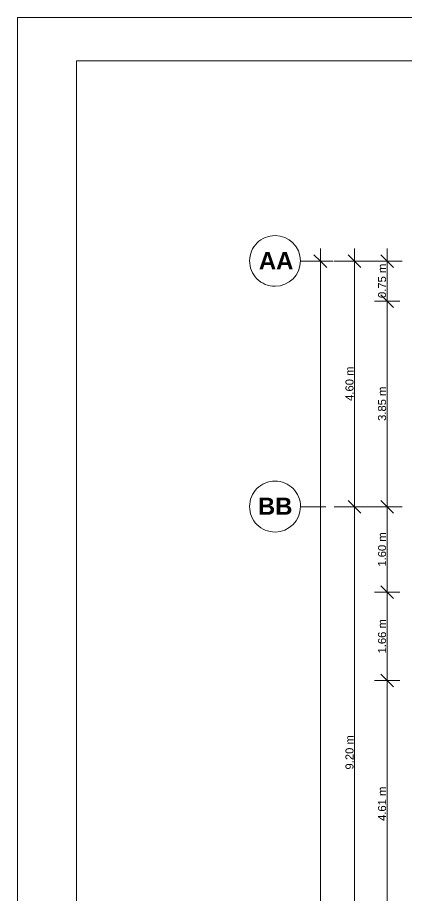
# Model space of a CAD drawing. Header units: metres. Extents: x 98 to 337, y -7 to 53.
# Drawn here: x 98.11 to 105.38, y 36.97 to 53.4 of the extents above; entities that cross this region are included whole.
import ezdxf

# ---------------------------------------------------------------- set-up
doc = ezdxf.new("R2010")
doc.units = ezdxf.units.M
doc.layers.add('PDF_Geometry', color=7, linetype='Continuous', lineweight=0, true_color=0xaaaaaa)
doc.layers.add('PDF_Text', color=7, linetype='Continuous', lineweight=0)
doc.styles.add('PDF Helvetica', font='')
doc.styles.add('PDF Helvetica Bold', font='')
doc.styles.get('PDF Helvetica').set_extended_font_data('Helvetica')
doc.styles.get('PDF Helvetica Bold').set_extended_font_data('Helvetica', bold=True)

msp = doc.modelspace()

# ---------------------------------------------------------------- linework, layer by layer
at = {"layer": 'PDF_Geometry', "color": 7, "lineweight": 0}
msp.add_lwpolyline([(188.079, 53.399), (188.079, -6.58), (98.108, -6.58), (98.108, 53.399)], close=True, dxfattribs=at)
for points in [[(187.602, 52.588), (99.207, 52.588), (99.207, -5.916), (187.602, -5.916)], [(103.771, 11.816), (103.771, 49.079)], [(104.412, 11.816), (104.412, 16.655), (104.412, 25.85), (104.412, 35.046), (104.412, 44.241), (104.412, 49.079)], [(105.022, 16.192), (105.26, 16.192), (105.022, 16.192), (104.783, 16.192), (105.022, 16.192), (105.022, 16.655), (105.022, 18.254), (105.022, 19.953), (105.022, 21.658), (105.022, 25.85), (105.022, 33.735), (105.022, 35.046), (105.022, 36.374), (105.022, 40.988), (105.022, 42.642), (105.022, 44.241), (105.022, 48.09), (105.022, 49.079)]]:
    msp.add_lwpolyline(points, dxfattribs=at)
at = {"layer": 'PDF_Geometry', "lineweight": 0}
for points in [[(102.923, 49.317, 0.416621), (102.447, 48.846, 0.414636), (102.923, 48.369, 0.411051), (103.4, 48.846, 0.413032)], [(102.923, 44.722, 0.418241), (102.447, 44.246, 0.41466), (102.923, 43.769, 0.411075), (103.4, 44.246, 0.414666)]]:
    msp.add_lwpolyline(points, format="xyb", close=True, dxfattribs=at)
for points in [[(103.871, 48.841), (103.4, 48.841)], [(103.532, 48.841), (103.771, 48.841), (104.009, 48.841)], [(103.652, 48.96), (103.771, 48.841), (103.89, 48.722)], [(104.192, 48.841), (104.032, 48.841)], [(104.174, 48.841), (104.412, 48.841), (104.646, 48.841)], [(104.293, 48.96), (104.412, 48.841), (104.531, 48.722)], [(104.985, 48.841), (104.348, 48.841)], [(104.783, 48.841), (105.022, 48.841), (105.26, 48.841)], [(104.902, 48.96), (105.022, 48.841), (105.141, 48.722)], [(105.301, 48.841), (105.145, 48.841)], [(104.902, 48.209), (105.022, 48.09), (105.141, 47.97)], [(105.26, 48.09), (105.022, 48.09), (104.783, 48.09)], [(103.871, 44.241), (103.4, 44.241)], [(104.192, 44.241), (104.032, 44.241)], [(104.174, 44.241), (104.412, 44.241), (104.646, 44.241)], [(104.293, 44.36), (104.412, 44.241), (104.531, 44.122)], [(104.985, 44.241), (104.348, 44.241)], [(104.783, 44.241), (105.022, 44.241), (105.26, 44.241)], [(104.902, 44.36), (105.022, 44.241), (105.141, 44.122)], [(105.301, 44.241), (105.145, 44.241)], [(104.902, 42.761), (105.022, 42.642), (105.141, 42.523)], [(105.26, 42.642), (105.022, 42.642), (104.783, 42.642)], [(104.902, 41.107), (105.022, 40.988), (105.141, 40.869)], [(105.26, 40.988), (105.022, 40.988), (104.783, 40.988)]]:
    msp.add_lwpolyline(points, dxfattribs=at)

# ---------------------------------------------------------------- texts
at = {"layer": 'PDF_Text', "lineweight": 0, "char_height": 0.3201, "attachment_point": 4, "style": 'PDF Helvetica Bold'}
for s, insert in [('AA', (102.621, 48.848)), ('BB', (102.603, 44.253))]:
    msp.add_mtext(s, dxfattribs=dict(at, insert=insert))
at = {"layer": 'PDF_Text', "lineweight": 0, "char_height": 0.1505, "attachment_point": 4, "rotation": 90, "style": 'PDF Helvetica'}
for s, insert in [('0.75 m', (104.926, 48.149)), ('4.60 m', (104.317, 46.224)), ('3.85 m', (104.926, 45.849)), ('1.60 m', (104.926, 43.122)), ('1.66 m', (104.926, 41.496)), ('9.20 m', (104.317, 39.324)), ('4.61 m', (104.926, 38.362))]:
    msp.add_mtext(s, dxfattribs=dict(at, insert=insert))

doc.saveas('drawing.dxf')
